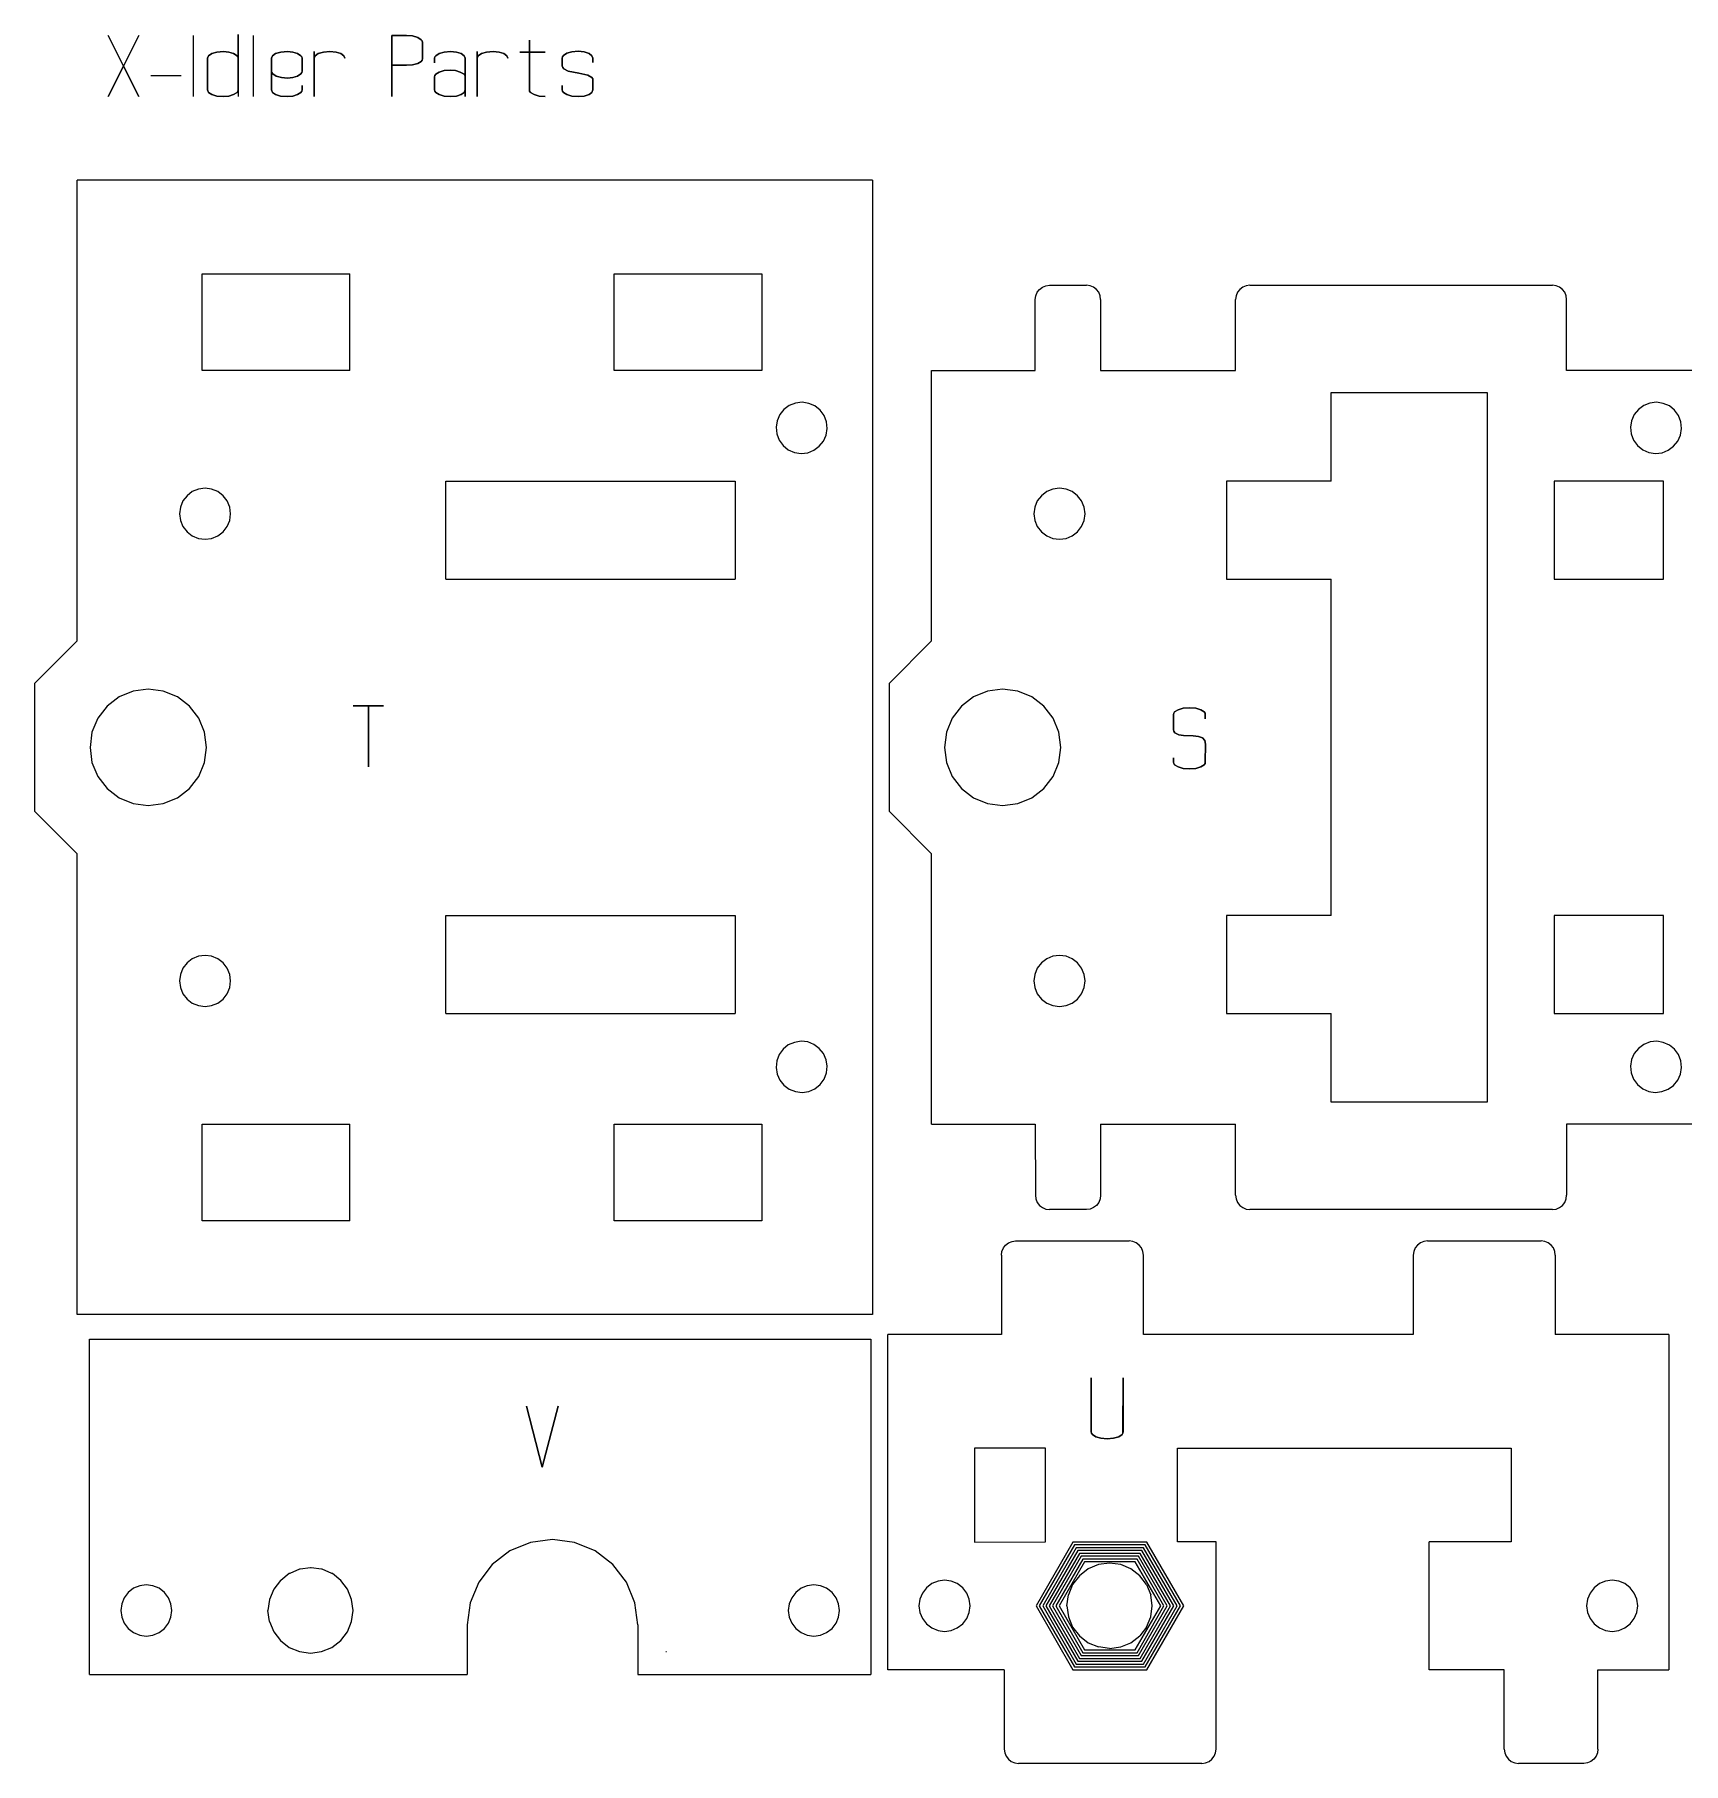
# Model space of a CAD drawing. Header units: inches. Extents: x -565 to 565, y -405 to 405.
# Drawn here: x -510.4 to -394.3, y -199.5 to -77.8 of the extents above; entities that cross this region are included whole.
import ezdxf

# ---------------------------------------------------------------- set-up
doc = ezdxf.new("R2010")
doc.units = ezdxf.units.IN
doc.header["$MEASUREMENT"] = 0

msp = doc.modelspace()

# ---------------------------------------------------------------- linework, layer by layer
for p, q in [((-504.15, -79.98), (-505.23, -77.83)), ((-505.23, -77.83), (-504.15, -79.98)), ((-504.15, -79.98), (-503.07, -77.83)), ((-503.07, -77.83), (-504.15, -79.98)), ((-499.24, -77.82), (-499.24, -82.13)), ((-496.08, -81.65), (-496.08, -77.76)), ((-496.08, -77.76), (-496.08, -79.43)), ((-495.03, -77.83), (-495.03, -82.13)), ((-484.23, -77.83), (-485.25, -77.83)), ((-485.25, -77.83), (-485.25, -79.92)), ((-485.25, -82.13), (-485.25, -77.83)), ((-485.25, -77.83), (-484.23, -77.83)), ((-483.8, -77.86), (-484.23, -77.83)), ((-484.23, -77.83), (-483.8, -77.86)), ((-483.43, -77.97), (-483.8, -77.86)), ((-483.8, -77.86), (-483.43, -77.97)), ((-498.16, -79.25), (-497.94, -79.1)), ((-497.94, -79.1), (-498.16, -79.25)), ((-497.94, -79.1), (-497.59, -78.99)), ((-497.59, -78.99), (-497.94, -79.1)), ((-497.59, -78.99), (-497.11, -78.95)), ((-497.11, -78.95), (-497.59, -78.99)), ((-497.11, -78.95), (-496.73, -78.99)), ((-496.73, -78.99), (-497.11, -78.95)), ((-496.73, -78.99), (-496.4, -79.1)), ((-496.4, -79.1), (-496.73, -78.99)), ((-496.4, -79.1), (-496.16, -79.25)), ((-496.16, -79.25), (-496.4, -79.1)), ((-493.44, -79.1), (-493.66, -79.26)), ((-493.66, -79.26), (-493.44, -79.1)), ((-493.08, -78.99), (-493.44, -79.1)), ((-493.44, -79.1), (-493.08, -78.99)), ((-492.61, -78.95), (-493.08, -78.99)), ((-493.08, -78.99), (-492.61, -78.95)), ((-492.24, -78.99), (-492.61, -78.95)), ((-492.61, -78.95), (-492.24, -78.99)), ((-491.9, -79.09), (-492.24, -78.99)), ((-492.24, -78.99), (-491.9, -79.09)), ((-491.66, -79.25), (-491.9, -79.09)), ((-491.9, -79.09), (-491.66, -79.25)), ((-490.74, -79.43), (-490.74, -78.95)), ((-490.74, -78.95), (-490.74, -79.43)), ((-490.67, -79.25), (-490.44, -79.1)), ((-490.44, -79.1), (-490.67, -79.25)), ((-490.44, -79.1), (-490.08, -78.99)), ((-490.08, -78.99), (-490.44, -79.1)), ((-490.08, -78.99), (-489.62, -78.95)), ((-489.62, -78.95), (-490.08, -78.99)), ((-489.62, -78.95), (-489.19, -78.99)), ((-489.19, -78.99), (-489.62, -78.95)), ((-489.19, -78.99), (-488.86, -79.1)), ((-488.86, -79.1), (-489.19, -78.99)), ((-488.86, -79.1), (-488.65, -79.26)), ((-488.65, -79.26), (-488.86, -79.1)), ((-483.19, -78.12), (-483.43, -77.97)), ((-483.43, -77.97), (-483.19, -78.12)), ((-483.13, -78.21), (-483.19, -78.12)), ((-483.19, -78.12), (-483.13, -78.21)), ((-483.11, -78.31), (-483.13, -78.21)), ((-483.13, -78.21), (-483.11, -78.31)), ((-483.11, -79.47), (-483.11, -78.31)), ((-483.11, -78.31), (-483.11, -79.47)), ((-481.93, -79.09), (-482.17, -79.25)), ((-482.17, -79.25), (-481.93, -79.09)), ((-481.57, -78.99), (-481.93, -79.09)), ((-481.93, -79.09), (-481.57, -78.99)), ((-481.13, -78.95), (-481.57, -78.99)), ((-481.57, -78.99), (-481.13, -78.95)), ((-480.7, -78.99), (-481.13, -78.95)), ((-481.13, -78.95), (-480.7, -78.99)), ((-480.37, -79.1), (-480.7, -78.99)), ((-480.7, -78.99), (-480.37, -79.1)), ((-480.16, -79.26), (-480.37, -79.1)), ((-480.37, -79.1), (-480.16, -79.26)), ((-479.25, -79.43), (-479.25, -78.95)), ((-479.25, -78.95), (-479.25, -79.43)), ((-479.18, -79.25), (-478.95, -79.1)), ((-478.95, -79.1), (-479.18, -79.25)), ((-478.95, -79.1), (-478.59, -78.99)), ((-478.59, -78.99), (-478.95, -79.1)), ((-478.59, -78.99), (-478.13, -78.95)), ((-478.13, -78.95), (-478.59, -78.99)), ((-478.13, -78.95), (-477.7, -78.99)), ((-477.7, -78.99), (-478.13, -78.95)), ((-477.7, -78.99), (-477.37, -79.1)), ((-477.37, -79.1), (-477.7, -78.99)), ((-477.37, -79.1), (-477.16, -79.26)), ((-477.16, -79.26), (-477.37, -79.1)), ((-475.58, -79.01), (-476.26, -79.01)), ((-476.26, -79.01), (-475.58, -79.01)), ((-475.58, -79.01), (-475.58, -78.15)), ((-475.58, -78.15), (-475.58, -79.01)), ((-475.58, -81.65), (-475.58, -79.01)), ((-475.58, -79.01), (-474.47, -79.01)), ((-474.47, -79.01), (-475.58, -79.01)), ((-475.58, -79.01), (-475.58, -81.65)), ((-473.18, -79.24), (-472.94, -79.08)), ((-472.94, -79.08), (-473.18, -79.24)), ((-472.94, -79.08), (-472.58, -78.98)), ((-472.58, -78.98), (-472.94, -79.08)), ((-472.58, -78.98), (-472.14, -78.94)), ((-472.14, -78.94), (-472.58, -78.98)), ((-472.14, -78.94), (-471.71, -78.98)), ((-471.71, -78.98), (-472.14, -78.94)), ((-471.71, -78.98), (-471.38, -79.09)), ((-471.38, -79.09), (-471.71, -78.98)), ((-471.38, -79.09), (-471.17, -79.25)), ((-471.17, -79.25), (-471.38, -79.09)), ((-504.15, -79.98), (-505.23, -82.13)), ((-505.23, -82.13), (-504.15, -79.98)), ((-504.15, -79.98), (-503.07, -82.13)), ((-503.07, -82.13), (-504.15, -79.98)), ((-498.24, -79.43), (-498.16, -79.25)), ((-498.16, -79.25), (-498.24, -79.43)), ((-498.24, -81.65), (-498.24, -79.43)), ((-498.24, -79.43), (-498.24, -81.65)), ((-496.16, -79.25), (-496.1, -79.34)), ((-496.1, -79.34), (-496.16, -79.25)), ((-496.1, -79.34), (-496.08, -79.43)), ((-496.08, -79.43), (-496.1, -79.34)), ((-496.08, -79.43), (-496.08, -81.65)), ((-493.66, -79.26), (-493.74, -79.43)), ((-493.74, -79.43), (-493.66, -79.26)), ((-493.74, -79.43), (-493.74, -80.35)), ((-493.74, -81.65), (-493.74, -79.43)), ((-493.74, -80.35), (-493.72, -80.44)), ((-493.72, -80.44), (-493.74, -80.35)), ((-493.74, -80.35), (-493.74, -81.65)), ((-491.6, -79.33), (-491.66, -79.25)), ((-491.66, -79.25), (-491.6, -79.33)), ((-491.58, -79.43), (-491.6, -79.33)), ((-491.6, -79.33), (-491.58, -79.43)), ((-491.6, -80.44), (-491.58, -80.35)), ((-491.58, -80.35), (-491.6, -80.44)), ((-491.58, -80.35), (-491.58, -79.43)), ((-491.58, -79.43), (-491.58, -80.35)), ((-490.74, -79.43), (-490.67, -79.25)), ((-490.67, -79.25), (-490.74, -79.43)), ((-490.74, -82.13), (-490.74, -79.43)), ((-490.74, -79.43), (-490.74, -82.13)), ((-488.65, -79.26), (-488.58, -79.43)), ((-488.58, -79.43), (-488.65, -79.26)), ((-485.25, -79.92), (-484.23, -79.92)), ((-484.23, -79.92), (-485.25, -79.92)), ((-485.25, -79.92), (-485.25, -82.13)), ((-484.23, -79.92), (-483.8, -79.89)), ((-483.8, -79.89), (-484.23, -79.92)), ((-483.8, -79.89), (-483.43, -79.8)), ((-483.43, -79.8), (-483.8, -79.89)), ((-483.43, -79.8), (-483.19, -79.65)), ((-483.19, -79.65), (-483.43, -79.8)), ((-483.19, -79.65), (-483.13, -79.57)), ((-483.13, -79.57), (-483.19, -79.65)), ((-483.13, -79.57), (-483.11, -79.47)), ((-483.11, -79.47), (-483.13, -79.57)), ((-482.23, -79.33), (-482.25, -79.43)), ((-482.25, -79.43), (-482.23, -79.33)), ((-482.25, -79.43), (-482.25, -79.74)), ((-482.25, -79.74), (-482.25, -79.43)), ((-482.17, -79.25), (-482.23, -79.33)), ((-482.23, -79.33), (-482.17, -79.25)), ((-481.57, -80.29), (-481.93, -80.4)), ((-481.93, -80.4), (-481.57, -80.29)), ((-481.13, -80.26), (-481.57, -80.29)), ((-481.57, -80.29), (-481.13, -80.26)), ((-480.78, -80.29), (-481.13, -80.26)), ((-481.13, -80.26), (-480.78, -80.29)), ((-480.44, -80.4), (-480.78, -80.29)), ((-480.78, -80.29), (-480.44, -80.41)), ((-480.09, -79.43), (-480.16, -79.26)), ((-480.16, -79.26), (-480.09, -79.43)), ((-480.09, -80.74), (-480.09, -79.43)), ((-480.09, -79.43), (-480.09, -82.13)), ((-479.25, -79.43), (-479.18, -79.25)), ((-479.18, -79.25), (-479.25, -79.43)), ((-479.25, -82.13), (-479.25, -79.43)), ((-479.25, -79.43), (-479.25, -82.13)), ((-477.16, -79.26), (-477.09, -79.43)), ((-477.09, -79.43), (-477.16, -79.26)), ((-473.26, -79.42), (-473.24, -79.33)), ((-473.24, -79.33), (-473.26, -79.42)), ((-473.26, -79.97), (-473.26, -79.42)), ((-473.26, -79.42), (-473.26, -79.97)), ((-473.23, -80.08), (-473.26, -79.97)), ((-473.26, -79.97), (-473.23, -80.08)), ((-473.24, -79.33), (-473.18, -79.24)), ((-473.18, -79.24), (-473.24, -79.33)), ((-473.16, -80.17), (-473.23, -80.08)), ((-473.23, -80.08), (-473.16, -80.17)), ((-472.85, -80.33), (-473.16, -80.17)), ((-473.16, -80.17), (-472.85, -80.33)), ((-472.1, -80.48), (-472.85, -80.33)), ((-472.85, -80.33), (-472.1, -80.48)), ((-471.17, -79.25), (-471.1, -79.42)), ((-471.1, -79.42), (-471.17, -79.25)), ((-471.1, -79.42), (-471.1, -79.73)), ((-471.1, -79.73), (-471.1, -79.42)), ((-500.1, -80.66), (-502.23, -80.66)), ((-493.72, -80.44), (-493.65, -80.52)), ((-493.65, -80.52), (-493.72, -80.44)), ((-493.65, -80.52), (-493.4, -80.68)), ((-493.4, -80.68), (-493.65, -80.52)), ((-493.4, -80.68), (-493.03, -80.79)), ((-493.03, -80.79), (-493.4, -80.68)), ((-493.03, -80.79), (-492.61, -80.83)), ((-492.61, -80.83), (-493.03, -80.79)), ((-492.61, -80.83), (-492.24, -80.79)), ((-492.24, -80.79), (-492.61, -80.83)), ((-492.24, -80.79), (-491.9, -80.69)), ((-491.9, -80.69), (-492.24, -80.79)), ((-491.9, -80.69), (-491.66, -80.53)), ((-491.66, -80.53), (-491.9, -80.69)), ((-491.66, -80.53), (-491.6, -80.44)), ((-491.6, -80.44), (-491.66, -80.53)), ((-491.58, -81.65), (-491.58, -81.35)), ((-491.58, -81.35), (-491.58, -81.65)), ((-482.23, -80.64), (-482.25, -80.74)), ((-482.25, -80.74), (-482.23, -80.64)), ((-482.25, -80.74), (-482.25, -81.65)), ((-482.25, -81.65), (-482.25, -80.74)), ((-482.17, -80.55), (-482.23, -80.64)), ((-482.23, -80.64), (-482.17, -80.55)), ((-481.93, -80.4), (-482.17, -80.55)), ((-482.17, -80.55), (-481.93, -80.4)), ((-480.18, -80.56), (-480.44, -80.4)), ((-480.44, -80.41), (-480.18, -80.56)), ((-480.11, -80.65), (-480.18, -80.56)), ((-480.18, -80.56), (-480.11, -80.65)), ((-480.09, -80.74), (-480.11, -80.65)), ((-480.11, -80.65), (-480.09, -80.74)), ((-480.09, -81.65), (-480.09, -80.74)), ((-473.26, -81.35), (-473.26, -81.65)), ((-473.26, -81.65), (-473.26, -81.35)), ((-471.47, -80.62), (-472.1, -80.48)), ((-472.1, -80.48), (-471.47, -80.62)), ((-471.19, -80.79), (-471.47, -80.62)), ((-471.47, -80.62), (-471.19, -80.79)), ((-471.12, -80.88), (-471.19, -80.79)), ((-471.19, -80.79), (-471.12, -80.88)), ((-471.1, -80.98), (-471.12, -80.88)), ((-471.12, -80.88), (-471.1, -80.98)), ((-471.1, -81.65), (-471.1, -80.98)), ((-471.1, -80.98), (-471.1, -81.65)), ((-498.16, -81.83), (-498.24, -81.65)), ((-498.24, -81.65), (-498.16, -81.83)), ((-497.94, -81.98), (-498.16, -81.83)), ((-498.16, -81.83), (-497.94, -81.98)), ((-497.59, -82.09), (-497.94, -81.98)), ((-497.94, -81.98), (-497.59, -82.09)), ((-497.11, -82.13), (-497.59, -82.09)), ((-497.59, -82.09), (-497.11, -82.13)), ((-496.73, -82.1), (-497.11, -82.13)), ((-497.11, -82.13), (-496.73, -82.1)), ((-496.4, -81.98), (-496.73, -82.1)), ((-496.73, -82.1), (-496.4, -81.98)), ((-496.16, -81.83), (-496.4, -81.98)), ((-496.4, -81.98), (-496.16, -81.83)), ((-496.1, -81.74), (-496.16, -81.83)), ((-496.16, -81.83), (-496.1, -81.74)), ((-496.08, -81.65), (-496.1, -81.74)), ((-496.1, -81.74), (-496.08, -81.65)), ((-496.08, -81.65), (-496.08, -82.13)), ((-493.74, -81.65), (-493.67, -81.83)), ((-493.67, -81.83), (-493.74, -81.65)), ((-493.67, -81.83), (-493.46, -81.98)), ((-493.46, -81.98), (-493.67, -81.83)), ((-493.46, -81.98), (-493.11, -82.1)), ((-493.11, -82.1), (-493.46, -81.98)), ((-493.11, -82.1), (-492.61, -82.13)), ((-492.61, -82.13), (-493.11, -82.1)), ((-492.61, -82.13), (-492.24, -82.1)), ((-492.24, -82.1), (-492.61, -82.13)), ((-492.24, -82.1), (-491.9, -81.99)), ((-491.9, -81.99), (-492.24, -82.1)), ((-491.9, -81.99), (-491.66, -81.84)), ((-491.66, -81.84), (-491.9, -81.99)), ((-491.66, -81.84), (-491.6, -81.75)), ((-491.6, -81.75), (-491.66, -81.84)), ((-491.6, -81.75), (-491.58, -81.65)), ((-491.58, -81.65), (-491.6, -81.75)), ((-482.25, -81.65), (-482.23, -81.75)), ((-482.23, -81.75), (-482.25, -81.65)), ((-482.23, -81.75), (-482.17, -81.84)), ((-482.17, -81.84), (-482.23, -81.75)), ((-482.17, -81.84), (-481.93, -81.99)), ((-481.93, -81.99), (-482.17, -81.84)), ((-481.93, -81.99), (-481.57, -82.1)), ((-481.57, -82.1), (-481.93, -81.99)), ((-481.57, -82.1), (-481.13, -82.13)), ((-481.13, -82.13), (-481.57, -82.1)), ((-481.13, -82.13), (-480.72, -82.1)), ((-480.72, -82.1), (-481.13, -82.13)), ((-480.72, -82.1), (-480.39, -81.98)), ((-480.39, -81.98), (-480.72, -82.1)), ((-480.39, -81.98), (-480.17, -81.83)), ((-480.17, -81.83), (-480.39, -81.98)), ((-480.17, -81.83), (-480.09, -81.65)), ((-480.09, -81.65), (-480.17, -81.83)), ((-480.09, -82.13), (-480.09, -81.65)), ((-475.56, -81.75), (-475.58, -81.65)), ((-475.58, -81.65), (-475.56, -81.75)), ((-475.5, -81.84), (-475.56, -81.75)), ((-475.56, -81.75), (-475.5, -81.84)), ((-475.25, -81.99), (-475.5, -81.84)), ((-475.5, -81.84), (-475.25, -81.99)), ((-474.89, -82.1), (-475.25, -81.99)), ((-475.25, -81.99), (-474.89, -82.1)), ((-474.46, -82.13), (-474.89, -82.1)), ((-474.89, -82.1), (-474.46, -82.13)), ((-473.26, -81.65), (-473.24, -81.75)), ((-473.24, -81.75), (-473.26, -81.65)), ((-473.24, -81.75), (-473.18, -81.84)), ((-473.18, -81.84), (-473.24, -81.75)), ((-473.18, -81.84), (-472.94, -81.99)), ((-472.94, -81.99), (-473.18, -81.84)), ((-472.94, -81.99), (-472.58, -82.1)), ((-472.58, -82.1), (-472.94, -81.99)), ((-472.58, -82.1), (-472.14, -82.13)), ((-472.14, -82.13), (-472.58, -82.1)), ((-472.14, -82.13), (-471.71, -82.1)), ((-471.71, -82.1), (-472.14, -82.13)), ((-471.71, -82.1), (-471.38, -81.98)), ((-471.38, -81.98), (-471.71, -82.1)), ((-471.38, -81.98), (-471.17, -81.83)), ((-471.17, -81.83), (-471.38, -81.98)), ((-471.17, -81.83), (-471.1, -81.65)), ((-471.1, -81.65), (-471.17, -81.83)), ((-451.41, -88.01), (-507.41, -88.01)), ((-507.41, -120.47), (-507.41, -88.01)), ((-451.41, -88.01), (-451.41, -167.91)), ((-498.61, -94.61), (-488.21, -94.61)), ((-498.61, -101.41), (-498.61, -94.61)), ((-488.21, -101.41), (-488.21, -94.61)), ((-469.61, -94.61), (-459.21, -94.61)), ((-469.61, -101.41), (-469.61, -94.61)), ((-459.21, -94.61), (-459.21, -101.41)), ((-439.96, -96.41), (-439.92, -96.15)), ((-439.92, -96.15), (-439.82, -95.91)), ((-439.82, -95.91), (-439.67, -95.71)), ((-439.67, -95.71), (-439.46, -95.55)), ((-439.46, -95.55), (-439.22, -95.45)), ((-439.22, -95.45), (-438.96, -95.41)), ((-438.96, -95.41), (-436.36, -95.41)), ((-436.1, -95.45), (-436.36, -95.41)), ((-435.86, -95.55), (-436.1, -95.45)), ((-435.65, -95.71), (-435.86, -95.55)), ((-435.49, -95.91), (-435.65, -95.71)), ((-435.39, -96.15), (-435.49, -95.91)), ((-435.36, -96.41), (-435.39, -96.15)), ((-425.83, -96.15), (-425.86, -96.41)), ((-425.73, -95.91), (-425.83, -96.15)), ((-425.57, -95.71), (-425.73, -95.91)), ((-425.36, -95.55), (-425.57, -95.71)), ((-425.12, -95.45), (-425.36, -95.55)), ((-424.86, -95.41), (-425.12, -95.45)), ((-424.86, -95.41), (-403.56, -95.41)), ((-403.3, -95.45), (-403.56, -95.41)), ((-403.06, -95.55), (-403.3, -95.45)), ((-402.85, -95.71), (-403.06, -95.55)), ((-402.69, -95.91), (-402.85, -95.71)), ((-402.59, -96.15), (-402.69, -95.91)), ((-402.56, -96.41), (-402.59, -96.15)), ((-439.96, -101.41), (-439.96, -96.41)), ((-435.36, -96.41), (-435.36, -101.41)), ((-425.86, -101.41), (-425.86, -96.41)), ((-402.56, -101.41), (-402.56, -96.41)), ((-488.21, -101.41), (-498.61, -101.41)), ((-459.21, -101.41), (-469.61, -101.41)), ((-447.26, -120.47), (-447.26, -101.41)), ((-447.26, -101.41), (-439.96, -101.41)), ((-435.36, -101.41), (-425.86, -101.41)), ((-391.26, -101.41), (-402.56, -101.41)), ((-419.14, -109.21), (-419.14, -102.96)), ((-419.14, -102.96), (-408.14, -102.96)), ((-408.14, -102.96), (-408.14, -152.96)), ((-457.95, -104.53), (-458.14, -104.96)), ((-457.66, -104.16), (-457.95, -104.53)), ((-457.28, -103.88), (-457.66, -104.16)), ((-456.84, -103.71), (-457.28, -103.88)), ((-456.37, -103.66), (-456.84, -103.71)), ((-455.91, -103.74), (-456.37, -103.66)), ((-455.48, -103.92), (-455.91, -103.74)), ((-455.11, -104.22), (-455.48, -103.92)), ((-454.83, -104.6), (-455.11, -104.22)), ((-454.66, -105.04), (-454.83, -104.6)), ((-397.8, -104.53), (-397.99, -104.96)), ((-397.5, -104.16), (-397.8, -104.53)), ((-397.12, -103.88), (-397.5, -104.16)), ((-396.69, -103.71), (-397.12, -103.88)), ((-396.22, -103.66), (-396.69, -103.71)), ((-395.75, -103.74), (-396.22, -103.66)), ((-395.32, -103.92), (-395.75, -103.74)), ((-394.96, -104.22), (-395.32, -103.92)), ((-394.68, -104.6), (-394.96, -104.22)), ((-394.51, -105.04), (-394.68, -104.6)), ((-458.14, -104.96), (-458.21, -105.42)), ((-458.21, -105.42), (-458.16, -105.89)), ((-458.16, -105.89), (-457.99, -106.33)), ((-454.68, -105.97), (-454.61, -105.5)), ((-454.61, -105.5), (-454.66, -105.04)), ((-397.99, -104.96), (-398.06, -105.42)), ((-398.06, -105.42), (-398.01, -105.89)), ((-398.01, -105.89), (-397.84, -106.33)), ((-394.53, -105.97), (-394.46, -105.5)), ((-394.46, -105.5), (-394.51, -105.04)), ((-457.99, -106.33), (-457.71, -106.71)), ((-457.71, -106.71), (-457.35, -107)), ((-457.35, -107), (-456.92, -107.19)), ((-455.98, -107.21), (-455.55, -107.04)), ((-455.55, -107.04), (-455.17, -106.76)), ((-455.17, -106.76), (-454.87, -106.4)), ((-454.87, -106.4), (-454.68, -105.97)), ((-397.84, -106.33), (-397.56, -106.71)), ((-397.56, -106.71), (-397.19, -107)), ((-397.19, -107), (-396.76, -107.19)), ((-395.83, -107.21), (-395.4, -107.04)), ((-395.4, -107.04), (-395.02, -106.76)), ((-395.02, -106.76), (-394.72, -106.4)), ((-394.72, -106.4), (-394.53, -105.97)), ((-456.92, -107.19), (-456.45, -107.26)), ((-456.45, -107.26), (-455.98, -107.21)), ((-396.76, -107.19), (-396.3, -107.26)), ((-396.3, -107.26), (-395.83, -107.21)), ((-481.46, -109.21), (-461.09, -109.21)), ((-481.46, -116.11), (-481.46, -109.21)), ((-461.09, -109.21), (-461.09, -116.11)), ((-426.51, -109.21), (-426.51, -116.11)), ((-419.14, -109.21), (-426.51, -109.21)), ((-403.44, -109.21), (-403.44, -116.11)), ((-395.74, -109.21), (-403.44, -109.21)), ((-395.74, -116.11), (-395.74, -109.21)), ((-499.97, -110.61), (-500.15, -111.05)), ((-499.68, -110.24), (-499.97, -110.61)), ((-499.31, -109.95), (-499.68, -110.24)), ((-498.88, -109.77), (-499.31, -109.95)), ((-498.41, -109.71), (-498.88, -109.77)), ((-497.95, -109.77), (-498.41, -109.71)), ((-497.51, -109.95), (-497.95, -109.77)), ((-497.14, -110.24), (-497.51, -109.95)), ((-496.85, -110.61), (-497.14, -110.24)), ((-496.67, -111.05), (-496.85, -110.61)), ((-439.82, -110.61), (-440, -111.05)), ((-439.53, -110.24), (-439.82, -110.61)), ((-439.16, -109.95), (-439.53, -110.24)), ((-438.73, -109.77), (-439.16, -109.95)), ((-438.26, -109.71), (-438.73, -109.77)), ((-437.79, -109.77), (-438.26, -109.71)), ((-437.36, -109.95), (-437.79, -109.77)), ((-436.99, -110.24), (-437.36, -109.95)), ((-436.7, -110.61), (-436.99, -110.24)), ((-436.52, -111.05), (-436.7, -110.61)), ((-500.15, -111.05), (-500.21, -111.51)), ((-500.21, -111.51), (-500.15, -111.98)), ((-500.15, -111.98), (-499.97, -112.41)), ((-496.85, -112.41), (-496.67, -111.98)), ((-496.61, -111.51), (-496.67, -111.05)), ((-496.67, -111.98), (-496.61, -111.51)), ((-440, -111.05), (-440.06, -111.51)), ((-440.06, -111.51), (-440, -111.98)), ((-440, -111.98), (-439.82, -112.41)), ((-436.7, -112.41), (-436.52, -111.98)), ((-436.46, -111.51), (-436.52, -111.05)), ((-436.52, -111.98), (-436.46, -111.51)), ((-499.97, -112.41), (-499.68, -112.79)), ((-499.68, -112.79), (-499.31, -113.07)), ((-499.31, -113.07), (-498.88, -113.25)), ((-497.95, -113.25), (-497.51, -113.07)), ((-497.51, -113.07), (-497.14, -112.79)), ((-497.14, -112.79), (-496.85, -112.41)), ((-439.82, -112.41), (-439.53, -112.79)), ((-439.53, -112.79), (-439.16, -113.07)), ((-439.16, -113.07), (-438.73, -113.25)), ((-437.79, -113.25), (-437.36, -113.07)), ((-437.36, -113.07), (-436.99, -112.79)), ((-436.99, -112.79), (-436.7, -112.41)), ((-498.88, -113.25), (-498.41, -113.31)), ((-498.41, -113.31), (-497.95, -113.25)), ((-438.73, -113.25), (-438.26, -113.31)), ((-438.26, -113.31), (-437.79, -113.25)), ((-481.46, -116.11), (-461.09, -116.11)), ((-426.51, -116.11), (-419.14, -116.11)), ((-419.14, -139.81), (-419.14, -116.11)), ((-403.44, -116.11), (-395.74, -116.11)), ((-510.41, -123.47), (-507.41, -120.47)), ((-450.26, -123.47), (-447.26, -120.47)), ((-510.41, -123.47), (-510.41, -132.45)), ((-503.47, -124), (-504.46, -124.41)), ((-502.41, -123.86), (-503.47, -124)), ((-501.35, -124), (-502.41, -123.86)), ((-500.36, -124.41), (-501.35, -124)), ((-450.26, -123.47), (-450.26, -127.94)), ((-443.32, -124), (-444.31, -124.41)), ((-442.26, -123.86), (-443.32, -124)), ((-441.2, -124), (-442.26, -123.86)), ((-440.21, -124.41), (-441.2, -124)), ((-505.31, -125.06), (-505.96, -125.91)), ((-504.46, -124.41), (-505.31, -125.06)), ((-499.51, -125.06), (-500.36, -124.41)), ((-498.86, -125.91), (-499.51, -125.06)), ((-486.91, -125.03), (-487.99, -125.03)), ((-487.99, -125.03), (-485.85, -125.03)), ((-485.85, -125.03), (-486.91, -125.03)), ((-486.91, -125.03), (-486.91, -129.33)), ((-486.91, -129.33), (-486.91, -125.03)), ((-445.16, -125.06), (-445.81, -125.91)), ((-444.31, -124.41), (-445.16, -125.06)), ((-439.36, -125.06), (-440.21, -124.41)), ((-438.71, -125.91), (-439.36, -125.06)), ((-430.15, -125.47), (-429.91, -125.31)), ((-429.91, -125.31), (-430.15, -125.47)), ((-429.91, -125.31), (-429.55, -125.21)), ((-429.55, -125.21), (-429.91, -125.31)), ((-429.55, -125.21), (-429.11, -125.17)), ((-429.11, -125.17), (-429.55, -125.21)), ((-429.11, -125.17), (-428.67, -125.21)), ((-428.67, -125.21), (-429.11, -125.17)), ((-428.67, -125.21), (-428.31, -125.31)), ((-428.31, -125.31), (-428.67, -125.21)), ((-428.31, -125.31), (-428.07, -125.47)), ((-428.07, -125.47), (-428.31, -125.31)), ((-505.96, -125.91), (-506.37, -126.9)), ((-498.45, -126.9), (-498.86, -125.91)), ((-445.81, -125.91), (-446.22, -126.9)), ((-438.3, -126.9), (-438.71, -125.91)), ((-430.23, -125.65), (-430.21, -125.56)), ((-430.21, -125.56), (-430.23, -125.65)), ((-430.23, -126.72), (-430.23, -125.65)), ((-430.23, -125.65), (-430.23, -126.72)), ((-430.21, -125.56), (-430.15, -125.47)), ((-430.15, -125.47), (-430.21, -125.56)), ((-428.07, -125.47), (-428.01, -125.56)), ((-428.01, -125.56), (-428.07, -125.47)), ((-428.01, -125.56), (-427.99, -125.65)), ((-427.99, -125.65), (-428.01, -125.56)), ((-427.99, -125.65), (-427.99, -125.96)), ((-427.99, -125.96), (-427.99, -125.65)), ((-506.37, -126.9), (-506.51, -127.96)), ((-498.31, -127.96), (-498.45, -126.9)), ((-446.22, -126.9), (-446.36, -127.96)), ((-438.16, -127.96), (-438.3, -126.9)), ((-430.21, -126.83), (-430.23, -126.72)), ((-430.23, -126.72), (-430.21, -126.83)), ((-430.14, -126.93), (-430.21, -126.83)), ((-430.21, -126.83), (-430.14, -126.93)), ((-429.85, -127.09), (-430.14, -126.93)), ((-430.14, -126.93), (-429.85, -127.09)), ((-429.52, -127.13), (-429.85, -127.09)), ((-429.85, -127.09), (-429.52, -127.13)), ((-428.84, -127.15), (-429.52, -127.13)), ((-429.52, -127.13), (-428.84, -127.15)), ((-428.46, -127.19), (-428.84, -127.15)), ((-428.84, -127.15), (-428.46, -127.19)), ((-428.19, -127.3), (-428.46, -127.19)), ((-428.46, -127.19), (-428.19, -127.3)), ((-428.03, -127.48), (-428.19, -127.3)), ((-428.19, -127.3), (-428.03, -127.48)), ((-427.97, -127.73), (-428.03, -127.48)), ((-428.03, -127.48), (-427.97, -127.73)), ((-427.99, -129), (-427.97, -127.73)), ((-427.97, -127.73), (-427.99, -129)), ((-506.51, -127.96), (-506.37, -129.02)), ((-506.37, -129.02), (-505.96, -130.01)), ((-498.86, -130.01), (-498.45, -129.02)), ((-498.45, -129.02), (-498.31, -127.96)), ((-450.26, -127.94), (-450.26, -127.96)), ((-450.26, -127.96), (-450.26, -127.99)), ((-450.26, -127.99), (-450.26, -132.45)), ((-446.36, -127.96), (-446.22, -129.02)), ((-446.22, -129.02), (-445.81, -130.01)), ((-438.71, -130.01), (-438.3, -129.02)), ((-438.3, -129.02), (-438.16, -127.96)), ((-430.23, -128.7), (-430.23, -129)), ((-430.23, -129), (-430.23, -128.7)), ((-430.23, -129), (-430.21, -129.1)), ((-430.21, -129.1), (-430.23, -129)), ((-428.01, -129.1), (-427.99, -129)), ((-427.99, -129), (-428.01, -129.1)), ((-505.96, -130.01), (-505.31, -130.86)), ((-499.51, -130.86), (-498.86, -130.01)), ((-445.81, -130.01), (-445.16, -130.86)), ((-439.36, -130.86), (-438.71, -130.01)), ((-430.21, -129.1), (-430.15, -129.19)), ((-430.15, -129.19), (-430.21, -129.1)), ((-430.15, -129.19), (-429.91, -129.34)), ((-429.91, -129.34), (-430.15, -129.19)), ((-429.91, -129.34), (-429.55, -129.45)), ((-429.55, -129.45), (-429.91, -129.34)), ((-429.55, -129.45), (-429.11, -129.48)), ((-429.11, -129.48), (-429.55, -129.45)), ((-429.11, -129.48), (-428.67, -129.45)), ((-428.67, -129.45), (-429.11, -129.48)), ((-428.67, -129.45), (-428.31, -129.34)), ((-428.31, -129.34), (-428.67, -129.45)), ((-428.31, -129.34), (-428.07, -129.19)), ((-428.07, -129.19), (-428.31, -129.34)), ((-428.07, -129.19), (-428.01, -129.1)), ((-428.01, -129.1), (-428.07, -129.19)), ((-505.31, -130.86), (-504.46, -131.51)), ((-500.36, -131.51), (-499.51, -130.86)), ((-445.16, -130.86), (-444.31, -131.51)), ((-440.21, -131.51), (-439.36, -130.86)), ((-510.41, -132.45), (-507.41, -135.45)), ((-504.46, -131.51), (-503.47, -131.92)), ((-503.47, -131.92), (-502.41, -132.06)), ((-502.41, -132.06), (-501.35, -131.92)), ((-501.35, -131.92), (-500.36, -131.51)), ((-450.26, -132.45), (-447.26, -135.45)), ((-444.31, -131.51), (-443.32, -131.92)), ((-443.32, -131.92), (-442.26, -132.06)), ((-442.26, -132.06), (-441.2, -131.92)), ((-441.2, -131.92), (-440.21, -131.51)), ((-507.41, -167.91), (-507.41, -135.45)), ((-447.26, -154.51), (-447.26, -135.45)), ((-481.46, -146.71), (-481.46, -139.81)), ((-481.46, -139.81), (-461.09, -139.81)), ((-461.09, -139.81), (-461.09, -146.71)), ((-419.14, -139.81), (-426.51, -139.81)), ((-426.51, -139.81), (-426.51, -146.71)), ((-403.44, -139.81), (-403.44, -146.71)), ((-395.74, -139.81), (-403.44, -139.81)), ((-395.74, -146.71), (-395.74, -139.81)), ((-499.97, -143.51), (-500.15, -143.95)), ((-499.68, -143.14), (-499.97, -143.51)), ((-499.31, -142.85), (-499.68, -143.14)), ((-498.88, -142.67), (-499.31, -142.85)), ((-498.41, -142.61), (-498.88, -142.67)), ((-497.95, -142.67), (-498.41, -142.61)), ((-497.51, -142.85), (-497.95, -142.67)), ((-497.14, -143.14), (-497.51, -142.85)), ((-496.85, -143.51), (-497.14, -143.14)), ((-496.67, -143.95), (-496.85, -143.51)), ((-439.82, -143.51), (-440, -143.95)), ((-439.53, -143.14), (-439.82, -143.51)), ((-439.16, -142.85), (-439.53, -143.14)), ((-438.73, -142.67), (-439.16, -142.85)), ((-438.26, -142.61), (-438.73, -142.67)), ((-437.79, -142.67), (-438.26, -142.61)), ((-437.36, -142.85), (-437.79, -142.67)), ((-436.99, -143.14), (-437.36, -142.85)), ((-436.7, -143.51), (-436.99, -143.14)), ((-436.52, -143.95), (-436.7, -143.51)), ((-500.15, -143.95), (-500.21, -144.41)), ((-500.21, -144.41), (-500.15, -144.88)), ((-500.15, -144.88), (-499.97, -145.31)), ((-496.85, -145.31), (-496.67, -144.88)), ((-496.61, -144.41), (-496.67, -143.95)), ((-496.67, -144.88), (-496.61, -144.41)), ((-440, -143.95), (-440.06, -144.41)), ((-440.06, -144.41), (-440, -144.88)), ((-440, -144.88), (-439.82, -145.31)), ((-436.7, -145.31), (-436.52, -144.88)), ((-436.46, -144.41), (-436.52, -143.95)), ((-436.52, -144.88), (-436.46, -144.41)), ((-499.97, -145.31), (-499.68, -145.69)), ((-499.68, -145.69), (-499.31, -145.97)), ((-499.31, -145.97), (-498.88, -146.15)), ((-497.95, -146.15), (-497.51, -145.97)), ((-497.51, -145.97), (-497.14, -145.69)), ((-497.14, -145.69), (-496.85, -145.31)), ((-439.82, -145.31), (-439.53, -145.69)), ((-439.53, -145.69), (-439.16, -145.97)), ((-439.16, -145.97), (-438.73, -146.15)), ((-437.79, -146.15), (-437.36, -145.97)), ((-437.36, -145.97), (-436.99, -145.69)), ((-436.99, -145.69), (-436.7, -145.31)), ((-498.88, -146.15), (-498.41, -146.21)), ((-498.41, -146.21), (-497.95, -146.15)), ((-481.46, -146.71), (-461.09, -146.71)), ((-438.73, -146.15), (-438.26, -146.21)), ((-438.26, -146.21), (-437.79, -146.15)), ((-426.51, -146.71), (-419.14, -146.71)), ((-419.14, -152.96), (-419.14, -146.71)), ((-403.44, -146.71), (-395.74, -146.71)), ((-457.99, -149.6), (-458.16, -150.04)), ((-457.71, -149.22), (-457.99, -149.6)), ((-457.35, -148.92), (-457.71, -149.22)), ((-456.92, -148.74), (-457.35, -148.92)), ((-456.45, -148.66), (-456.92, -148.74)), ((-455.98, -148.71), (-456.45, -148.66)), ((-455.55, -148.88), (-455.98, -148.71)), ((-455.17, -149.16), (-455.55, -148.88)), ((-454.87, -149.53), (-455.17, -149.16)), ((-454.68, -149.96), (-454.87, -149.53)), ((-397.79, -149.52), (-397.99, -149.95)), ((-397.5, -149.16), (-397.79, -149.52)), ((-397.12, -148.88), (-397.5, -149.16)), ((-396.68, -148.71), (-397.12, -148.88)), ((-396.21, -148.66), (-396.68, -148.71)), ((-395.75, -148.74), (-396.21, -148.66)), ((-395.32, -148.93), (-395.75, -148.74)), ((-394.95, -149.22), (-395.32, -148.93)), ((-394.68, -149.6), (-394.95, -149.22)), ((-394.51, -150.04), (-394.68, -149.6)), ((-458.16, -150.04), (-458.21, -150.5)), ((-458.21, -150.5), (-458.14, -150.97)), ((-458.14, -150.97), (-457.95, -151.4)), ((-454.83, -151.33), (-454.66, -150.89)), ((-454.61, -150.42), (-454.68, -149.96)), ((-454.66, -150.89), (-454.61, -150.42)), ((-397.99, -149.95), (-398.06, -150.42)), ((-398.06, -150.42), (-398.01, -150.88)), ((-398.01, -150.88), (-397.84, -151.32)), ((-394.72, -151.4), (-394.53, -150.97)), ((-394.53, -150.97), (-394.46, -150.51)), ((-394.46, -150.51), (-394.51, -150.04)), ((-457.95, -151.4), (-457.66, -151.76)), ((-457.66, -151.76), (-457.28, -152.04)), ((-457.28, -152.04), (-456.84, -152.21)), ((-456.37, -152.26), (-455.91, -152.19)), ((-455.91, -152.19), (-455.48, -152)), ((-455.48, -152), (-455.11, -151.71)), ((-455.11, -151.71), (-454.83, -151.33)), ((-397.84, -151.32), (-397.57, -151.7)), ((-397.57, -151.7), (-397.2, -152)), ((-397.2, -152), (-396.77, -152.19)), ((-396.77, -152.19), (-396.31, -152.26)), ((-395.84, -152.21), (-395.4, -152.04)), ((-395.4, -152.04), (-395.02, -151.77)), ((-395.02, -151.77), (-394.72, -151.4)), ((-456.84, -152.21), (-456.37, -152.26)), ((-408.14, -152.96), (-419.14, -152.96)), ((-396.31, -152.26), (-395.84, -152.21)), ((-498.61, -154.51), (-488.21, -154.51)), ((-498.61, -161.31), (-498.61, -154.51)), ((-488.21, -161.31), (-488.21, -154.51)), ((-469.61, -154.51), (-459.21, -154.51)), ((-469.61, -161.31), (-469.61, -154.51)), ((-459.21, -154.51), (-459.21, -161.31)), ((-447.26, -154.51), (-439.96, -154.51)), ((-439.96, -154.51), (-439.95, -159.51)), ((-435.36, -154.51), (-435.36, -159.51)), ((-435.36, -154.51), (-425.86, -154.51)), ((-425.86, -159.51), (-425.86, -154.51)), ((-391.26, -154.51), (-402.56, -154.51)), ((-402.56, -154.51), (-402.56, -159.51)), ((-439.95, -159.51), (-439.92, -159.77)), ((-439.92, -159.77), (-439.82, -160.01)), ((-439.82, -160.01), (-439.66, -160.22)), ((-439.66, -160.22), (-439.45, -160.38)), ((-439.45, -160.38), (-439.21, -160.48)), ((-439.21, -160.48), (-438.95, -160.51)), ((-436.36, -160.51), (-438.95, -160.51)), ((-436.1, -160.48), (-436.36, -160.51)), ((-435.86, -160.38), (-436.1, -160.48)), ((-435.65, -160.22), (-435.86, -160.38)), ((-435.49, -160.01), (-435.65, -160.22)), ((-435.39, -159.77), (-435.49, -160.01)), ((-435.36, -159.51), (-435.39, -159.77)), ((-425.86, -159.51), (-425.83, -159.77)), ((-425.83, -159.77), (-425.73, -160.01)), ((-425.73, -160.01), (-425.57, -160.22)), ((-425.57, -160.22), (-425.36, -160.38)), ((-425.36, -160.38), (-425.12, -160.48)), ((-425.12, -160.48), (-424.86, -160.51)), ((-403.56, -160.51), (-424.86, -160.51)), ((-403.56, -160.51), (-403.3, -160.48)), ((-403.3, -160.48), (-403.06, -160.38)), ((-403.06, -160.38), (-402.85, -160.22)), ((-402.85, -160.22), (-402.69, -160.01)), ((-402.69, -160.01), (-402.59, -159.77)), ((-402.59, -159.77), (-402.56, -159.51)), ((-488.21, -161.31), (-498.61, -161.31)), ((-459.21, -161.31), (-469.61, -161.31)), ((-442.21, -163.22), (-442.05, -163.01)), ((-442.05, -163.01), (-441.85, -162.86)), ((-441.85, -162.86), (-441.6, -162.76)), ((-441.6, -162.76), (-441.35, -162.72)), ((-441.35, -162.72), (-433.35, -162.72)), ((-433.09, -162.76), (-433.35, -162.72)), ((-432.85, -162.86), (-433.09, -162.76)), ((-432.64, -163.01), (-432.85, -162.86)), ((-432.48, -163.22), (-432.64, -163.01)), ((-413.05, -163.01), (-413.21, -163.22)), ((-412.85, -162.86), (-413.05, -163.01)), ((-412.6, -162.76), (-412.85, -162.86)), ((-412.35, -162.72), (-412.6, -162.76)), ((-412.35, -162.72), (-404.35, -162.72)), ((-404.09, -162.76), (-404.35, -162.72)), ((-403.85, -162.86), (-404.09, -162.76)), ((-403.64, -163.01), (-403.85, -162.86)), ((-403.48, -163.22), (-403.64, -163.01)), ((-442.35, -163.72), (-442.31, -163.46)), ((-442.35, -163.72), (-442.35, -169.32)), ((-442.31, -163.46), (-442.21, -163.22)), ((-432.38, -163.46), (-432.48, -163.22)), ((-432.35, -163.72), (-432.38, -163.46)), ((-432.35, -169.32), (-432.35, -163.72)), ((-413.31, -163.46), (-413.35, -163.72)), ((-413.35, -163.72), (-413.35, -169.32)), ((-413.21, -163.22), (-413.31, -163.46)), ((-403.38, -163.46), (-403.48, -163.22)), ((-403.35, -163.72), (-403.38, -163.46)), ((-403.35, -163.72), (-403.35, -169.32)), ((-451.41, -167.91), (-507.41, -167.91)), ((-506.55, -193.25), (-506.55, -169.65)), ((-506.55, -169.65), (-451.55, -169.65)), ((-451.55, -169.65), (-451.55, -193.25)), ((-442.35, -169.32), (-450.35, -169.32)), ((-450.35, -192.92), (-450.35, -169.32)), ((-413.35, -169.32), (-432.35, -169.32)), ((-395.35, -169.32), (-403.35, -169.32)), ((-395.35, -169.32), (-395.35, -192.92)), ((-436.02, -176.18), (-436.02, -172.37)), ((-436.02, -172.37), (-436.02, -176.18)), ((-433.79, -176.27), (-433.77, -172.37)), ((-433.77, -172.37), (-433.77, -176.18)), ((-474.67, -178.66), (-475.79, -174.35)), ((-475.79, -174.35), (-474.67, -178.66)), ((-474.67, -178.66), (-473.56, -174.35)), ((-473.56, -174.35), (-474.67, -178.66)), ((-436, -176.27), (-436.02, -176.18)), ((-436.02, -176.18), (-436, -176.27)), ((-435.94, -176.36), (-436, -176.27)), ((-436, -176.27), (-435.94, -176.36)), ((-435.7, -176.52), (-435.94, -176.36)), ((-435.94, -176.36), (-435.7, -176.52)), ((-435.34, -176.62), (-435.7, -176.52)), ((-435.7, -176.52), (-435.34, -176.62)), ((-434.09, -176.52), (-434.45, -176.62)), ((-434.45, -176.62), (-434.09, -176.52)), ((-433.85, -176.36), (-434.09, -176.52)), ((-434.09, -176.52), (-433.85, -176.36)), ((-433.79, -176.27), (-433.85, -176.36)), ((-433.85, -176.36), (-433.79, -176.27)), ((-433.77, -176.18), (-433.79, -176.27)), ((-439.25, -177.32), (-444.25, -177.33)), ((-444.25, -177.33), (-444.24, -183.93)), ((-439.24, -183.92), (-439.25, -177.32)), ((-434.9, -176.66), (-435.34, -176.62)), ((-435.34, -176.62), (-434.9, -176.66)), ((-434.45, -176.62), (-434.9, -176.66)), ((-434.9, -176.66), (-434.45, -176.62)), ((-429.95, -183.92), (-429.95, -177.32)), ((-429.95, -177.32), (-406.45, -177.32)), ((-406.45, -177.32), (-406.45, -183.92)), ((-473.95, -183.75), (-475.5, -183.96)), ((-472.39, -183.96), (-473.95, -183.75)), ((-476.95, -184.56), (-478.19, -185.51)), ((-475.5, -183.96), (-476.95, -184.56)), ((-470.95, -184.56), (-472.39, -183.96)), ((-469.7, -185.51), (-470.95, -184.56)), ((-444.24, -183.93), (-439.24, -183.92)), ((-437.31, -183.93), (-439.91, -188.43)), ((-437.19, -184.13), (-439.68, -188.43)), ((-437.08, -184.33), (-439.44, -188.43)), ((-436.96, -184.53), (-439.21, -188.43)), ((-436.85, -184.73), (-438.98, -188.43)), ((-436.73, -184.93), (-438.75, -188.43)), ((-432.11, -183.93), (-437.31, -183.93)), ((-432.23, -184.13), (-437.19, -184.13)), ((-432.34, -184.33), (-437.08, -184.33)), ((-432.46, -184.53), (-436.96, -184.53)), ((-432.57, -184.73), (-436.85, -184.73)), ((-432.69, -184.93), (-436.73, -184.93)), ((-430.67, -188.43), (-432.69, -184.93)), ((-430.44, -188.43), (-432.57, -184.73)), ((-430.21, -188.43), (-432.46, -184.53)), ((-429.98, -188.43), (-432.34, -184.33)), ((-429.74, -188.43), (-432.23, -184.13)), ((-429.51, -188.43), (-432.11, -183.93)), ((-427.23, -183.92), (-429.95, -183.92)), ((-427.23, -198.52), (-427.23, -183.92)), ((-406.45, -183.92), (-412.23, -183.92)), ((-412.23, -192.92), (-412.23, -183.92)), ((-492.48, -186.15), (-493.07, -186.63)), ((-492.45, -186.15), (-492.48, -186.15)), ((-491.76, -185.85), (-492.45, -186.15)), ((-491.72, -185.85), (-491.76, -185.85)), ((-490.98, -185.75), (-491.72, -185.85)), ((-490.95, -185.75), (-490.98, -185.75)), ((-490.21, -185.85), (-490.95, -185.75)), ((-490.17, -185.85), (-490.21, -185.85)), ((-489.48, -186.15), (-490.17, -185.85)), ((-489.45, -186.15), (-489.48, -186.15)), ((-488.86, -186.63), (-489.45, -186.15)), ((-478.19, -185.51), (-479.14, -186.75)), ((-468.75, -186.75), (-469.7, -185.51)), ((-436.62, -185.13), (-438.52, -188.43)), ((-436.5, -185.33), (-438.29, -188.43)), ((-436.23, -185.82), (-436.85, -186.3)), ((-432.8, -185.13), (-436.62, -185.13)), ((-432.92, -185.33), (-436.5, -185.33)), ((-435.5, -185.52), (-436.23, -185.82)), ((-434.73, -185.42), (-435.5, -185.52)), ((-433.95, -185.52), (-434.73, -185.42)), ((-433.23, -185.82), (-433.95, -185.52)), ((-432.61, -186.3), (-433.23, -185.82)), ((-431.13, -188.43), (-432.92, -185.33)), ((-430.9, -188.43), (-432.8, -185.13)), ((-503.82, -187.48), (-504.1, -187.85)), ((-503.45, -187.19), (-503.82, -187.48)), ((-503.01, -187.01), (-503.45, -187.19)), ((-502.55, -186.95), (-503.01, -187.01)), ((-502.08, -187.01), (-502.55, -186.95)), ((-501.65, -187.19), (-502.08, -187.01)), ((-501.27, -187.48), (-501.65, -187.19)), ((-500.99, -187.85), (-501.27, -187.48)), ((-493.58, -187.25), (-493.88, -187.98)), ((-493.1, -186.63), (-493.58, -187.25)), ((-493.07, -186.63), (-493.1, -186.63)), ((-488.38, -187.25), (-488.86, -186.63)), ((-488.09, -187.98), (-488.38, -187.25)), ((-479.14, -186.75), (-479.74, -188.2)), ((-468.15, -188.2), (-468.75, -186.75)), ((-456.82, -187.48), (-457.1, -187.85)), ((-456.45, -187.19), (-456.82, -187.48)), ((-456.01, -187.01), (-456.45, -187.19)), ((-455.55, -186.95), (-456.01, -187.01)), ((-455.08, -187.01), (-455.55, -186.95)), ((-454.65, -187.19), (-455.08, -187.01)), ((-454.27, -187.48), (-454.65, -187.19)), ((-453.99, -187.85), (-454.27, -187.48)), ((-447.62, -187.15), (-447.9, -187.52)), ((-447.25, -186.86), (-447.62, -187.15)), ((-446.81, -186.68), (-447.25, -186.86)), ((-446.35, -186.62), (-446.81, -186.68)), ((-445.88, -186.68), (-446.35, -186.62)), ((-445.45, -186.86), (-445.88, -186.68)), ((-445.07, -187.15), (-445.45, -186.86)), ((-444.79, -187.52), (-445.07, -187.15)), ((-437.33, -186.92), (-437.63, -187.65)), ((-436.85, -186.3), (-437.33, -186.92)), ((-432.13, -186.92), (-432.61, -186.3)), ((-432.13, -186.92), (-431.83, -187.65)), ((-400.62, -187.15), (-400.9, -187.52)), ((-400.25, -186.86), (-400.62, -187.15)), ((-399.81, -186.68), (-400.25, -186.86)), ((-399.35, -186.62), (-399.81, -186.68)), ((-398.88, -186.68), (-399.35, -186.62)), ((-398.45, -186.86), (-398.88, -186.68)), ((-398.07, -187.15), (-398.45, -186.86)), ((-397.79, -187.52), (-398.07, -187.15)), ((-504.28, -188.29), (-504.35, -188.75)), ((-504.1, -187.85), (-504.28, -188.29)), ((-500.81, -188.29), (-500.99, -187.85)), ((-500.75, -188.75), (-500.81, -188.29)), ((-493.88, -187.98), (-493.98, -188.75)), ((-487.98, -188.75), (-488.09, -187.98)), ((-479.74, -188.2), (-479.95, -189.75)), ((-467.95, -189.75), (-468.15, -188.2)), ((-457.28, -188.29), (-457.35, -188.75)), ((-457.1, -187.85), (-457.28, -188.29)), ((-453.81, -188.29), (-453.99, -187.85)), ((-453.75, -188.75), (-453.81, -188.29)), ((-448.08, -187.96), (-448.15, -188.42)), ((-448.15, -188.42), (-448.08, -188.89)), ((-447.9, -187.52), (-448.08, -187.96)), ((-444.61, -187.96), (-444.79, -187.52)), ((-444.55, -188.42), (-444.61, -187.96)), ((-444.61, -188.89), (-444.55, -188.42)), ((-439.91, -188.43), (-437.31, -192.93)), ((-439.68, -188.43), (-437.19, -192.73)), ((-439.44, -188.43), (-437.08, -192.53)), ((-439.21, -188.43), (-436.96, -192.33)), ((-438.98, -188.43), (-436.85, -192.13)), ((-438.75, -188.43), (-436.73, -191.93)), ((-438.52, -188.43), (-436.62, -191.73)), ((-438.29, -188.43), (-436.5, -191.53)), ((-437.73, -188.42), (-437.63, -187.65)), ((-437.73, -188.42), (-437.63, -189.2)), ((-432.92, -191.53), (-431.13, -188.43)), ((-432.8, -191.73), (-430.9, -188.43)), ((-432.69, -191.93), (-430.67, -188.43)), ((-432.57, -192.13), (-430.44, -188.43)), ((-432.46, -192.33), (-430.21, -188.43)), ((-432.34, -192.53), (-429.98, -188.43)), ((-432.23, -192.73), (-429.74, -188.43)), ((-432.11, -192.93), (-429.51, -188.43)), ((-431.73, -188.42), (-431.83, -187.65)), ((-431.83, -189.2), (-431.73, -188.42)), ((-401.08, -187.96), (-401.15, -188.42)), ((-401.15, -188.42), (-401.08, -188.89)), ((-400.9, -187.52), (-401.08, -187.96)), ((-397.61, -187.96), (-397.79, -187.52)), ((-397.55, -188.42), (-397.61, -187.96)), ((-397.61, -188.89), (-397.55, -188.42)), ((-504.35, -188.75), (-504.28, -189.22)), ((-504.28, -189.22), (-504.1, -189.65)), ((-504.1, -189.65), (-503.82, -190.02)), ((-501.27, -190.02), (-500.99, -189.65)), ((-500.99, -189.65), (-500.81, -189.22)), ((-500.81, -189.22), (-500.75, -188.75)), ((-493.88, -189.53), (-493.98, -188.75)), ((-493.88, -189.53), (-493.58, -190.25)), ((-488.38, -190.25), (-488.09, -189.53)), ((-488.09, -189.53), (-487.98, -188.75)), ((-479.95, -189.75), (-479.95, -193.25)), ((-467.95, -189.75), (-467.95, -193.25)), ((-457.35, -188.75), (-457.28, -189.22)), ((-457.28, -189.22), (-457.1, -189.65)), ((-457.1, -189.65), (-456.82, -190.02)), ((-454.27, -190.02), (-453.99, -189.65)), ((-453.99, -189.65), (-453.81, -189.22)), ((-453.81, -189.22), (-453.75, -188.75)), ((-448.08, -188.89), (-447.9, -189.32)), ((-447.9, -189.32), (-447.62, -189.69)), ((-447.62, -189.69), (-447.25, -189.98)), ((-445.45, -189.98), (-445.07, -189.69)), ((-445.07, -189.69), (-444.79, -189.32)), ((-444.79, -189.32), (-444.61, -188.89)), ((-437.63, -189.2), (-437.33, -189.92)), ((-437.33, -189.92), (-436.85, -190.54)), ((-432.13, -189.92), (-432.61, -190.54)), ((-432.13, -189.92), (-431.83, -189.2)), ((-401.08, -188.89), (-400.9, -189.32)), ((-400.9, -189.32), (-400.62, -189.69)), ((-400.62, -189.69), (-400.25, -189.98)), ((-398.45, -189.98), (-398.07, -189.69)), ((-398.07, -189.69), (-397.79, -189.32)), ((-397.79, -189.32), (-397.61, -188.89)), ((-503.82, -190.02), (-503.45, -190.31)), ((-503.45, -190.31), (-503.01, -190.49)), ((-503.01, -190.49), (-502.55, -190.55)), ((-502.55, -190.55), (-502.08, -190.49)), ((-502.08, -190.49), (-501.65, -190.31)), ((-501.65, -190.31), (-501.27, -190.02)), ((-493.58, -190.25), (-493.1, -190.87)), ((-493.1, -190.87), (-492.48, -191.35)), ((-489.48, -191.35), (-488.86, -190.87)), ((-488.86, -190.87), (-488.38, -190.25)), ((-456.82, -190.02), (-456.45, -190.31)), ((-456.45, -190.31), (-456.01, -190.49)), ((-456.01, -190.49), (-455.55, -190.55)), ((-455.55, -190.55), (-455.08, -190.49)), ((-455.08, -190.49), (-454.65, -190.31)), ((-454.65, -190.31), (-454.27, -190.02)), ((-447.25, -189.98), (-446.81, -190.16)), ((-446.81, -190.16), (-446.35, -190.22)), ((-446.35, -190.22), (-445.88, -190.16)), ((-445.88, -190.16), (-445.45, -189.98)), ((-436.85, -190.54), (-436.23, -191.02)), ((-436.23, -191.02), (-435.5, -191.32)), ((-433.95, -191.32), (-433.23, -191.02)), ((-433.23, -191.02), (-432.61, -190.54)), ((-400.25, -189.98), (-399.81, -190.16)), ((-399.81, -190.16), (-399.35, -190.22)), ((-399.35, -190.22), (-398.88, -190.16)), ((-398.88, -190.16), (-398.45, -189.98)), ((-492.48, -191.35), (-491.76, -191.65)), ((-491.76, -191.65), (-490.98, -191.75)), ((-490.98, -191.75), (-490.21, -191.65)), ((-490.21, -191.65), (-489.48, -191.35)), ((-465.97, -191.63), (-465.93, -191.63)), ((-436.96, -192.33), (-432.46, -192.33)), ((-436.85, -192.13), (-432.57, -192.13)), ((-436.73, -191.93), (-432.69, -191.93)), ((-436.62, -191.73), (-432.8, -191.73)), ((-436.5, -191.53), (-432.92, -191.53)), ((-434.73, -191.42), (-435.5, -191.32)), ((-434.73, -191.42), (-433.95, -191.32)), ((-506.55, -193.25), (-479.95, -193.25)), ((-467.95, -193.25), (-451.55, -193.25)), ((-442.15, -192.92), (-450.35, -192.92)), ((-442.15, -192.92), (-442.15, -198.52)), ((-437.31, -192.93), (-432.11, -192.93)), ((-437.19, -192.73), (-432.23, -192.73)), ((-437.08, -192.53), (-432.34, -192.53)), ((-406.95, -192.92), (-412.23, -192.92)), ((-406.95, -198.52), (-406.95, -192.92)), ((-400.35, -198.52), (-400.35, -192.92)), ((-400.35, -192.92), (-395.35, -192.92)), ((-442.15, -198.52), (-442.11, -198.78)), ((-442.11, -198.78), (-442.01, -199.02)), ((-442.01, -199.02), (-441.85, -199.23)), ((-441.85, -199.23), (-441.65, -199.39)), ((-441.65, -199.39), (-441.4, -199.49)), ((-441.4, -199.49), (-441.15, -199.52)), ((-428.23, -199.52), (-441.15, -199.52)), ((-428.23, -199.52), (-427.97, -199.49)), ((-427.97, -199.49), (-427.73, -199.39)), ((-427.73, -199.39), (-427.53, -199.23)), ((-427.53, -199.23), (-427.37, -199.02)), ((-427.37, -199.02), (-427.27, -198.78)), ((-427.27, -198.78), (-427.23, -198.52)), ((-406.95, -198.52), (-406.91, -198.78)), ((-406.91, -198.78), (-406.81, -199.02)), ((-406.81, -199.02), (-406.65, -199.23)), ((-406.65, -199.23), (-406.45, -199.39)), ((-406.45, -199.39), (-406.2, -199.49)), ((-406.2, -199.49), (-405.95, -199.52)), ((-401.35, -199.52), (-405.95, -199.52)), ((-401.09, -199.49), (-401.35, -199.52)), ((-400.85, -199.39), (-401.09, -199.49)), ((-400.64, -199.23), (-400.85, -199.39)), ((-400.48, -199.02), (-400.64, -199.23)), ((-400.38, -198.78), (-400.48, -199.02)), ((-400.35, -198.52), (-400.38, -198.78))]:
    msp.add_line(p, q)

doc.saveas('drawing.dxf')
